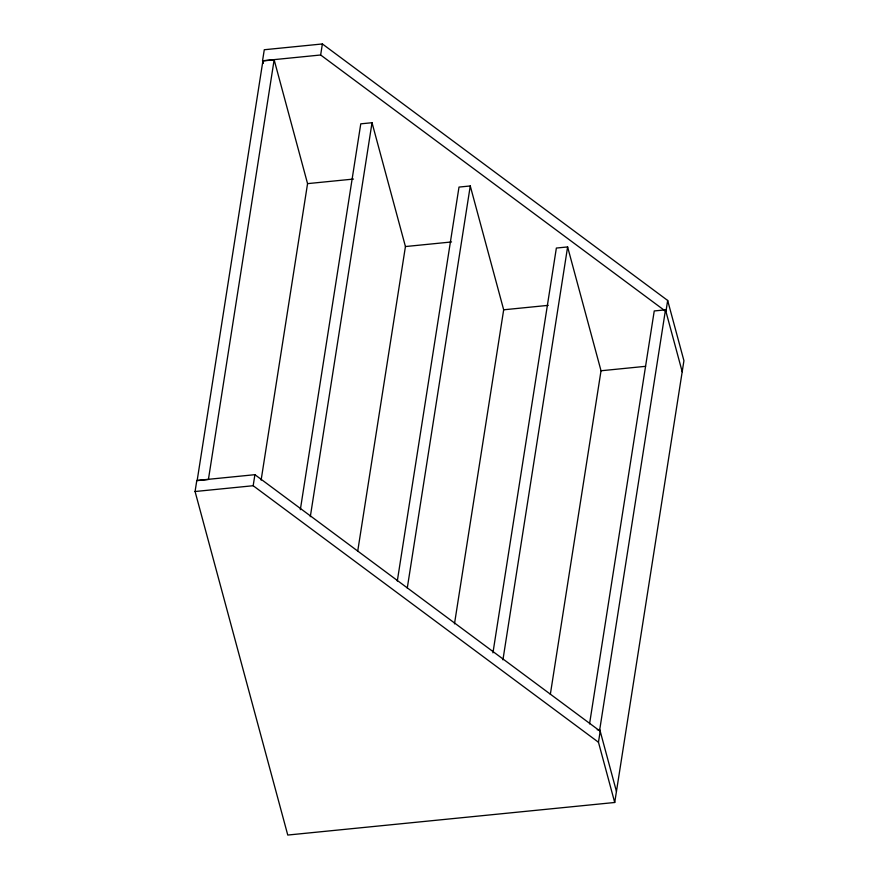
<?xml version="1.0" encoding="UTF-8"?>
<svg xmlns="http://www.w3.org/2000/svg" width="879" height="879" viewBox="0 0 879 879"><rect width="100%" height="100%" fill="white"/><g stroke="black" fill="none" stroke-linecap="round" stroke-linejoin="round"><path stroke-width="1.32" d="M195.072 491.515L196.797 480.472L254.91 474.682L600.192 731.196L598.467 742.239L614.718 802.483L287.763 835.05L195.072 491.515L253.174 485.724L598.467 742.239M263.26 63.42L262.546 60.783L264.282 49.74L322.384 43.95L667.666 300.464L683.928 360.709L614.718 802.483M274.149 59.805L208.411 479.494L197.149 480.615L262.898 60.926L274.149 59.805L307.562 183.634L261.118 480.132M253.174 485.724L254.91 474.682M667.666 300.464L665.941 311.507L320.648 54.992L322.384 43.95M300.332 509.688L360.775 123.84L372.026 122.719L405.439 246.549L357.72 551.166M310.309 516.687L372.026 122.719M397.297 581.052L459.003 187.084L470.265 185.963L503.678 309.793L454.476 623.881M407.274 588.051L470.265 185.963M492.943 652.844L556.363 248.054L567.614 246.933L601.027 370.762L550.342 694.322M502.931 659.843L567.614 246.933M589.556 723.878L654.24 310.957L665.491 309.837L682.203 371.751M616.454 791.441L599.753 729.526L665.491 309.837M262.546 60.783L320.648 54.992M307.562 183.634L353.479 179.063M405.439 246.549L451.542 241.956M503.678 309.793L548.243 305.354M601.027 370.762L645.593 366.323M597.248 729.779L599.753 729.526"/></g></svg>
